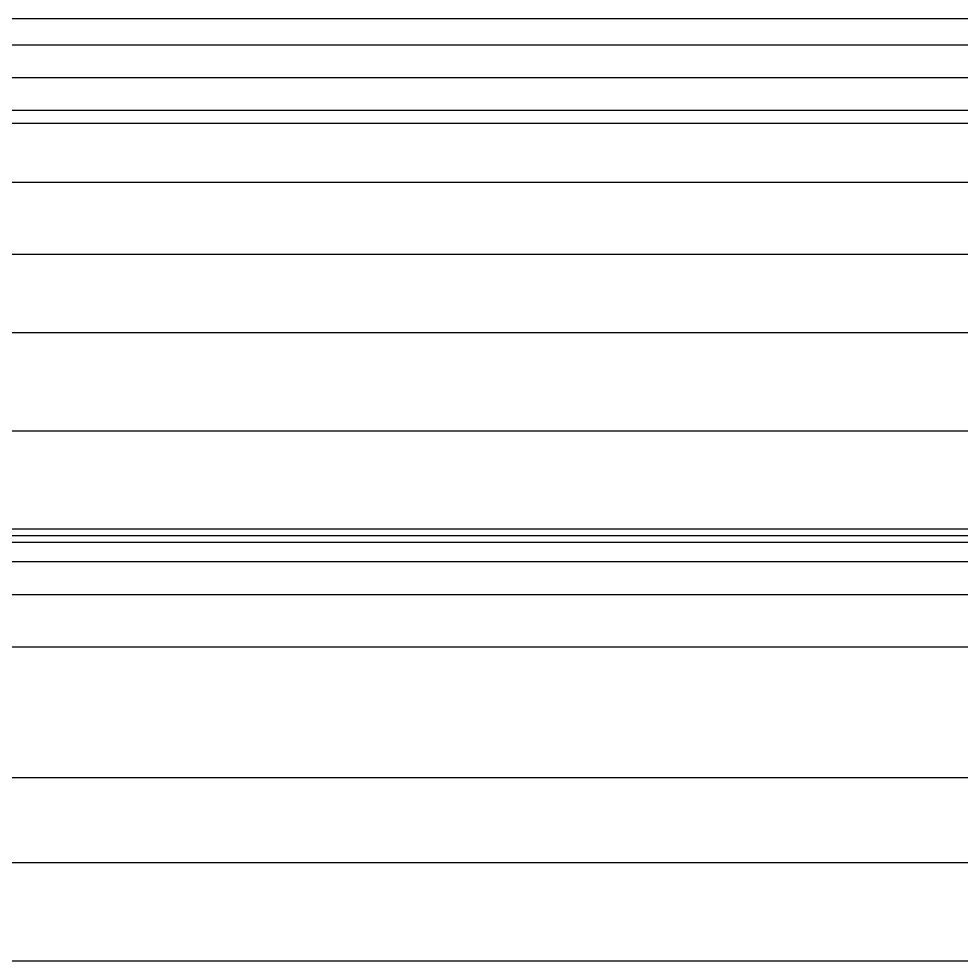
# Model space of a CAD drawing. Header units: millimetres. Extents: x -85 to 1059, y -155 to 155.
# Drawn here: x 1000.5508 to 1000.6016, y -152.5659 to -152.5151 of the extents above; entities that cross this region are included whole.
import ezdxf

# ---------------------------------------------------------------- set-up
doc = ezdxf.new("R2010")
doc.units = ezdxf.units.MM
doc.header["$MEASUREMENT"] = 0
doc.layers.add('Default', color=7, linetype='Continuous', true_color=0x000000)

msp = doc.modelspace()

# ---------------------------------------------------------------- linework, layer by layer
at = {"layer": 'Default'}
for points in [[(1007, -152.51507, -5.381833), (1003.75, -152.51507, -5.381833), (1000.5, -152.51507, -5.381833)], [(1007, -152.51507, -5.379716), (1003.75, -152.51507, -5.379716), (1000.5, -152.51507, -5.379716)], [(1007, -152.51507, 4.880473), (1003.75, -152.51507, 4.880473), (1000.5, -152.51507, 4.880473)], [(1007, -152.51507, 4.88259), (1003.75, -152.51507, 4.88259), (1000.5, -152.51507, 4.88259)], [(1007, -152.516481, -5.384302), (1003.75, -152.516481, -5.384302), (1000.5, -152.516481, -5.384302)], [(1007, -152.516481, 4.885059), (1003.75, -152.516481, 4.885059), (1000.5, -152.516481, 4.885059)], [(1007, -152.518245, -5.386419), (1003.75, -152.518245, -5.386419), (1000.5, -152.518245, -5.386419)], [(1007, -152.518245, 4.886823), (1003.75, -152.518245, 4.886823), (1000.5, -152.518245, 4.886823)], [(1007, -152.520009, -25.83871), (1003.75, -152.520009, -25.83871), (1000.5, -152.520009, -25.83871)], [(1007, -152.520009, 25.339467), (1003.75, -152.520009, 25.339467), (1000.5, -152.520009, 25.339467)], [(1007, -152.520714, -5.388535), (1003.75, -152.520714, -5.388535), (1000.5, -152.520714, -5.388535)], [(1007, -152.520714, 4.88894), (1003.75, -152.520714, 4.88894), (1000.5, -152.520714, 4.88894)], [(1007, -152.523889, -5.390299), (1003.75, -152.523889, -5.390299), (1000.5, -152.523889, -5.390299)], [(1007, -152.523889, 4.891056), (1003.75, -152.523889, 4.891056), (1000.5, -152.523889, 4.891056)], [(1007, -152.52777, -5.392769), (1003.75, -152.52777, -5.392769), (1000.5, -152.52777, -5.392769)], [(1007, -152.52777, 4.893526), (1003.75, -152.52777, 4.893526), (1000.5, -152.52777, 4.893526)], [(1007, -152.532003, -5.395238), (1003.75, -152.532003, -5.395238), (1000.5, -152.532003, -5.395238)], [(1007, -152.532003, 4.895995), (1003.75, -152.532003, 4.895995), (1000.5, -152.532003, 4.895995)], [(1007, -152.537295, -5.397355), (1003.75, -152.537295, -5.397355), (1000.5, -152.537295, -5.397355)], [(1007, -152.537295, 4.898112), (1003.75, -152.537295, 4.898112), (1000.5, -152.537295, 4.898112)], [(1007, -152.542586, -4.478721), (1003.75, -152.542586, -4.478721), (1000.5, -152.542586, -4.478721)], [(1007, -152.542586, 3.979479), (1003.75, -152.542586, 3.979479), (1000.5, -152.542586, 3.979479)], [(1007, -152.542939, 4.899876), (1003.75, -152.542939, 4.899876), (1000.5, -152.542939, 4.899876)], [(1007, -152.543292, -4.476605), (1003.75, -152.543292, -4.476605), (1000.5, -152.543292, -4.476605)], [(1007, -152.543292, 3.977009), (1003.75, -152.543292, 3.977009), (1000.5, -152.543292, 3.977009)], [(1007, -152.54435, -4.474488), (1003.75, -152.54435, -4.474488), (1000.5, -152.54435, -4.474488)], [(1007, -152.54435, 3.974892), (1003.75, -152.54435, 3.974892), (1000.5, -152.54435, 3.974892)], [(1007, -152.546114, -4.472371), (1003.75, -152.546114, -4.472371), (1000.5, -152.546114, -4.472371)], [(1007, -152.546114, 3.973129), (1003.75, -152.546114, 3.973129), (1000.5, -152.546114, 3.973129)], [(1007, -152.548936, -4.470255), (1003.75, -152.548936, -4.470255), (1000.5, -152.548936, -4.470255)], [(1007, -152.548936, 3.971012), (1003.75, -152.548936, 3.971012), (1000.5, -152.548936, 3.971012)], [(1007, -152.555992, -4.466374), (1003.75, -152.555992, -4.466374), (1000.5, -152.555992, -4.466374)], [(1007, -152.555992, 3.967131), (1003.75, -152.555992, 3.967131), (1000.5, -152.555992, 3.967131)], [(1007, -152.560578, -4.464258), (1003.75, -152.560578, -4.464258), (1000.5, -152.560578, -4.464258)], [(1007, -152.560578, 3.965015), (1003.75, -152.560578, 3.965015), (1000.5, -152.560578, 3.965015)], [(1007, -152.56587, -4.462494), (1003.75, -152.56587, -4.462494), (1000.5, -152.56587, -4.462494)], [(1007, -152.56587, 3.962898), (1003.75, -152.56587, 3.962898), (1000.5, -152.56587, 3.962898)]]:
    msp.add_open_spline(points, degree=2, dxfattribs=at)

doc.saveas('drawing.dxf')
